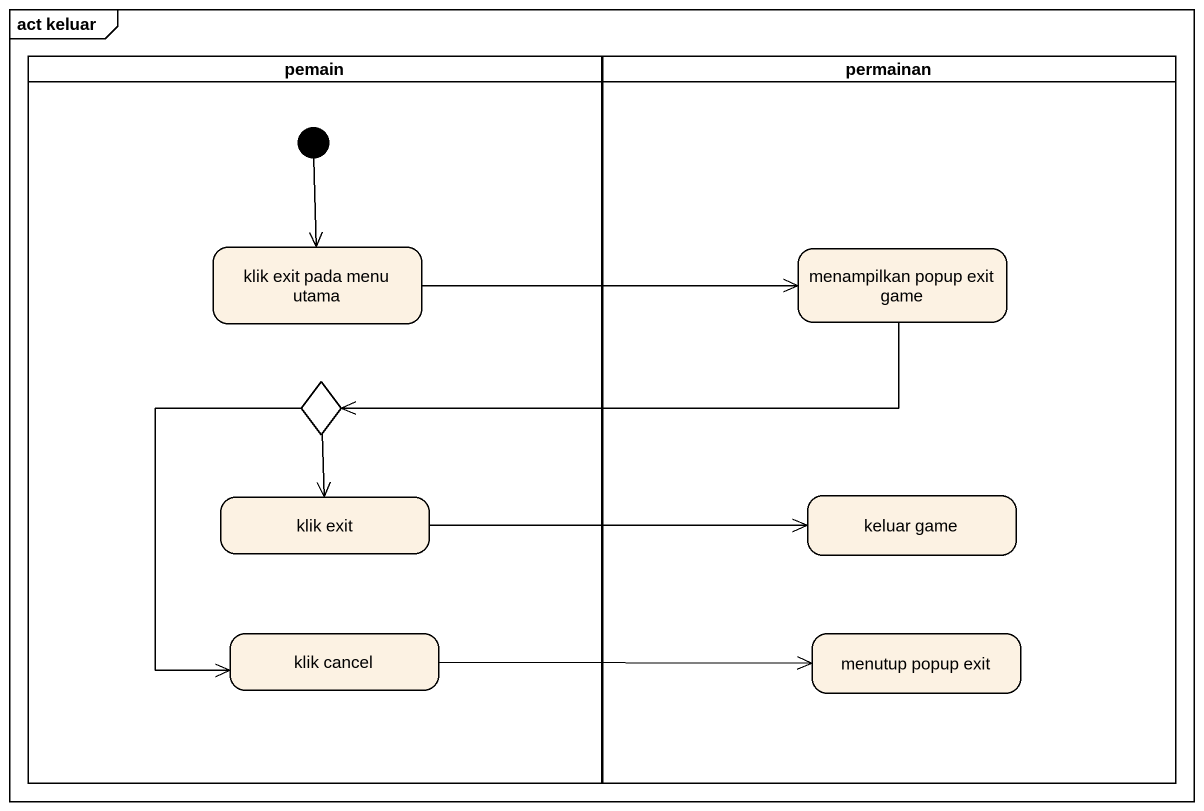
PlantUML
@startuml
mainframe act keluar
hide empty description
state pemain <<partition>> {
  state "klik exit pada menu utama" as klik_exit_pada_menu_utama
  state choice1 <<choice>>
  state "klik exit" as klik_exit
  state "klik cancel" as klik_cancel
  [*] --> klik_exit_pada_menu_utama
}
state permainan <<partition>> {
  state "menampilkan popup exit game" as menampilkan_popup_exit_game
  state "keluar game" as keluar_game
  state "menutup popup exit" as menutup_popup_exit
}
klik_exit_pada_menu_utama -right-> menampilkan_popup_exit_game
menampilkan_popup_exit_game -left-> choice1
choice1 --> klik_exit
choice1 --> klik_cancel
klik_exit -right-> keluar_game
klik_cancel -right-> menutup_popup_exit
@enduml
